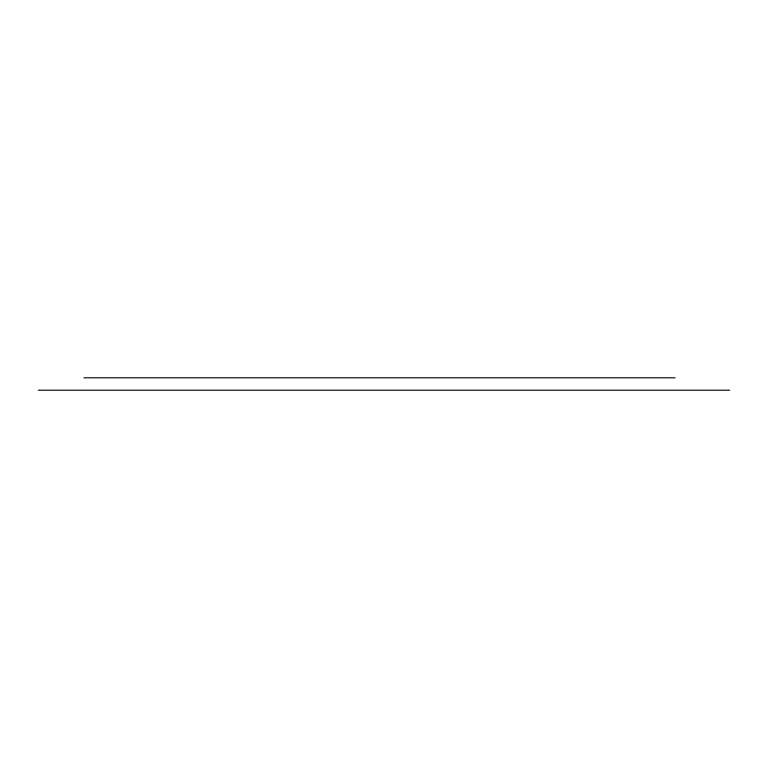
<?xml version="1.0" encoding="UTF-8"?>
<svg xmlns="http://www.w3.org/2000/svg" width="768" height="768" viewBox="0 0 768 768"><rect width="100%" height="100%" fill="white"/><g stroke="black" fill="none" stroke-linecap="round" stroke-linejoin="round"><path stroke-width="1.15" d="M84 377.789L675.014 377.789M38.4 390.211L729.6 390.211"/></g></svg>
